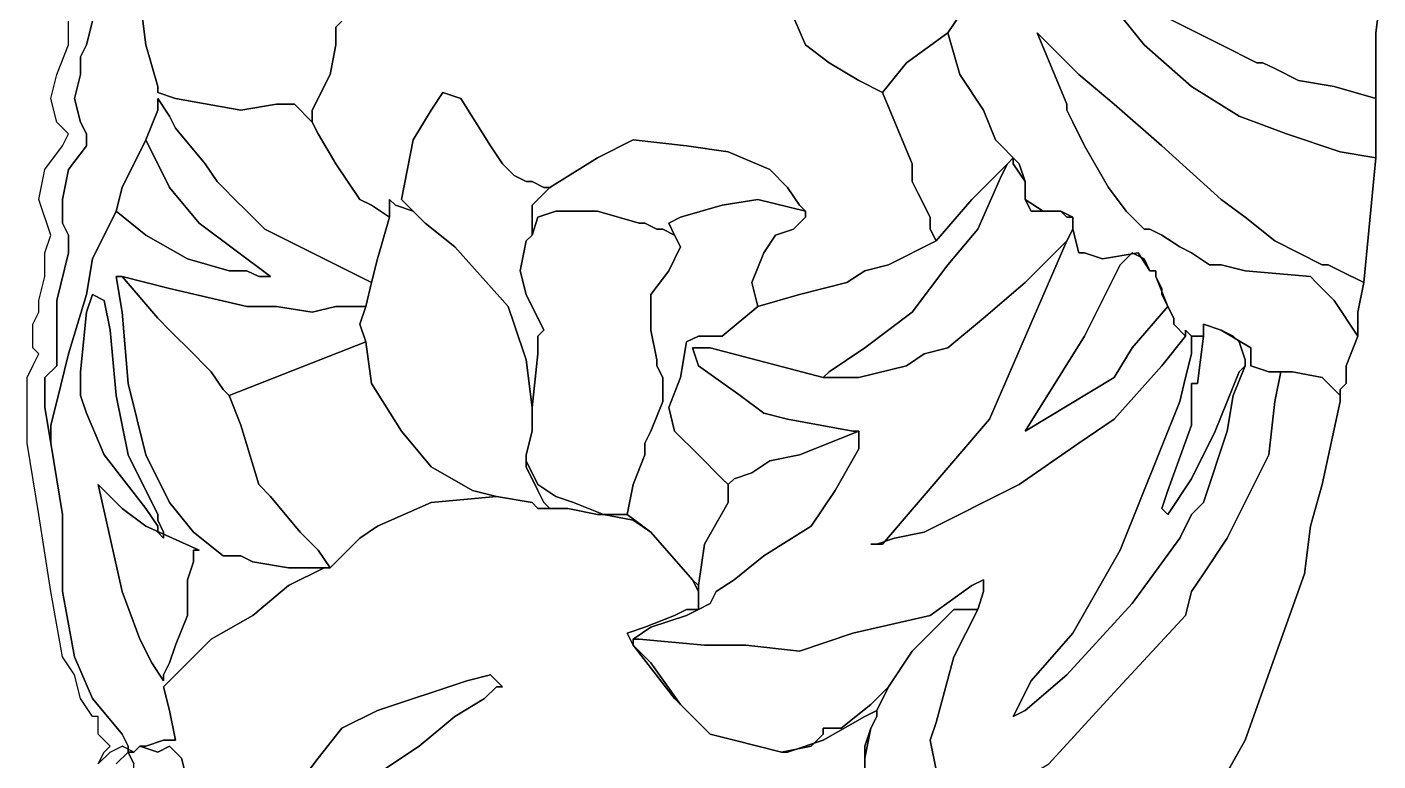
# Model space of a CAD drawing. Header units: millimetres. Extents: x 0 to 13338, y 0 to 11580.
# Drawn here: x 9366.8 to 9434.7, y 1022.9 to 1059.8 of the extents above; entities that cross this region are included whole.
import ezdxf

# ---------------------------------------------------------------- set-up
doc = ezdxf.new("R2010")
doc.units = ezdxf.units.MM
doc.layers.add('dwgmodels.com', color=250, linetype='Continuous')

# ---------------------------------------------------------------- blocks, each defined once
blk = doc.blocks.new('Public Light 12_side_dwgmodels.com')
at = {"color": 0}
for p, q in [((0.074, 351.096), (-0.224, 348.707)), ((-0.224, 348.707), (-0.224, 345.423)), ((-0.224, 345.423), (-0.224, 344.528)), ((-0.224, 344.528), (-0.224, 342.438)), ((-0.224, 342.438), (-0.821, 336.168)), ((-0.821, 336.168), (-1.12, 334.675)), ((-1.12, 334.675), (-1.12, 333.481)), ((-1.12, 333.481), (-1.717, 331.989)), ((-1.717, 331.989), (-1.717, 331.093)), ((-1.717, 331.093), (-2.015, 330.794)), ((-2.015, 330.794), (-2.015, 330.496)), ((-2.015, 330.197), (-2.911, 326.017)), ((-2.015, 330.496), (-2.015, 330.197)), ((-2.911, 326.017), (-3.508, 323.928)), ((-3.508, 323.928), (-3.807, 321.539)), ((-3.807, 321.539), (-5.3, 317.36)), ((-5.3, 317.36), (-6.792, 313.18)), ((-6.792, 313.18), (-8.285, 310.493)), ((-62.621, 312.583), (-63.218, 312.881))]:
    blk.add_line(p, q, dxfattribs=at)
for points in [[(-52.172, 349.304), (-52.471, 349.006), (-52.471, 348.11), (-52.769, 346.618), (-53.665, 344.826), (-53.665, 344.229), (-53.366, 343.632), (-52.471, 342.139), (-51.276, 340.348), (-50.679, 340.049), (-49.784, 339.452), (-49.784, 340.348), (-49.485, 340.049), (-48.589, 339.751), (-49.186, 340.348), (-48.589, 343.333), (-47.694, 344.826), (-47.097, 345.722), (-46.201, 345.423), (-44.708, 343.035), (-44.111, 342.139), (-43.514, 341.542), (-42.917, 341.244), (-42.618, 341.244), (-42.021, 340.945), (-41.723, 340.945), (-39.334, 342.438), (-37.543, 343.333), (-34.856, 343.035), (-32.766, 342.736), (-30.676, 341.841), (-29.781, 340.945), (-29.184, 340.049), (-28.885, 339.751), (-28.885, 339.452), (-29.482, 338.855), (-30.378, 338.557), (-30.975, 337.661), (-31.572, 336.168), (-31.273, 334.974), (-29.184, 335.571), (-26.795, 336.168), (-25.9, 336.765), (-24.705, 337.064), (-22.317, 338.258), (-22.615, 338.855), (-22.615, 339.452), (-23.213, 340.646), (-23.511, 341.244), (-23.511, 341.542), (-23.511, 342.139), (-25.004, 345.722), (-26.198, 346.319), (-27.691, 347.215), (-28.885, 348.11), (-29.781, 350.2)], [(-21.123, 349.603), (-21.72, 348.707), (-21.123, 346.618), (-19.929, 344.826), (-19.331, 343.333), (-19.033, 343.035), (-18.436, 342.438), (-18.137, 342.139), (-17.839, 341.244), (-17.839, 340.348), (-16.943, 339.751), (-16.047, 339.751), (-15.45, 339.452), (-15.45, 338.855), (-15.152, 337.661), (-14.853, 337.661), (-13.957, 337.362), (-12.166, 337.661), (-11.569, 336.765), (-11.271, 336.765), (-11.271, 336.467), (-10.972, 335.87), (-10.972, 335.571), (-10.673, 334.974), (-10.375, 334.377), (-10.375, 334.078), (-9.778, 333.481), (-9.778, 333.78), (-9.479, 333.481), (-8.882, 333.481), (-8.882, 334.078), (-7.986, 333.78), (-6.494, 332.884), (-6.494, 332.287), (-6.494, 331.989), (-5.598, 331.69), (-5.001, 331.69), (-4.404, 331.69), (-2.911, 331.391), (-2.015, 330.496), (-2.015, 330.794), (-1.717, 331.093), (-1.717, 331.989), (-1.12, 333.481), (-2.314, 335.273), (-3.21, 336.168), (-3.508, 336.467), (-6.792, 336.765), (-7.986, 337.064), (-8.584, 337.064), (-9.479, 337.661), (-10.076, 337.96), (-10.972, 338.557), (-11.569, 338.855), (-11.868, 338.855), (-12.465, 339.452), (-12.763, 339.751), (-13.659, 340.945), (-14.853, 343.035), (-15.45, 344.229), (-15.749, 344.826), (-15.749, 345.125), (-17.242, 348.707), (-15.152, 346.618), (-13.36, 345.125), (-10.972, 343.035), (-7.986, 340.348), (-6.792, 339.452), (-5.3, 338.258), (-2.911, 337.064), (-2.613, 337.064), (-2.015, 336.765), (-0.821, 336.168), (-0.224, 342.438), (-2.015, 342.736), (-4.702, 343.632), (-7.091, 344.528), (-9.479, 346.02), (-11.868, 348.11), (-14.256, 351.096)], [(-11.569, 349.902), (-7.986, 348.11), (-6.195, 347.215), (-5.897, 347.215), (-5.3, 346.916), (-4.105, 346.319), (-2.314, 346.02), (-0.224, 345.423), (-0.224, 348.707), (0.074, 351.096)], [(-27.691, 354.081), (-27.691, 354.977), (-27.094, 356.47), (-28.586, 355.574), (-29.482, 352.887), (-29.781, 350.2), (-28.885, 348.11), (-27.691, 347.215), (-26.198, 346.319), (-25.004, 345.722), (-23.81, 347.215), (-21.72, 348.707), (-21.123, 349.603), (-20.824, 349.603), (-24.108, 350.2), (-25.9, 350.797), (-27.392, 352.589), (-27.691, 354.081), (-27.691, 354.081)], [(-28.586, 355.574), (-29.482, 352.887), (-29.781, 350.2), (-28.885, 348.11), (-27.691, 347.215), (-26.198, 346.319), (-25.004, 345.722)], [(-67.995, 328.107), (-67.995, 329.899), (-67.995, 331.391), (-67.697, 331.989), (-67.398, 332.586), (-67.697, 332.884), (-67.697, 334.078), (-67.398, 334.675), (-67.398, 335.273), (-67.1, 336.467), (-67.1, 337.661), (-66.801, 338.557), (-67.398, 340.348), (-67.1, 341.841), (-66.204, 343.035), (-65.905, 343.632), (-66.502, 344.229), (-66.801, 345.423), (-66.502, 346.618), (-65.905, 348.11), (-65.905, 349.304)], [(-64.711, 349.304), (-65.01, 348.11), (-65.308, 347.513), (-65.308, 346.618), (-65.607, 345.423), (-65.308, 344.229), (-65.01, 343.632), (-65.01, 343.035), (-65.905, 341.841), (-66.204, 340.348), (-66.204, 339.452), (-66.204, 339.154), (-65.905, 338.557), (-65.905, 337.661), (-66.502, 335.273), (-66.502, 334.078), (-66.502, 332.884), (-66.502, 331.989), (-67.1, 331.391), (-67.1, 329.899), (-66.801, 328.107), (-66.801, 329.003), (-66.502, 330.197), (-65.905, 332.586), (-65.01, 335.571), (-64.711, 337.362), (-63.517, 339.751), (-63.218, 340.945), (-62.024, 343.333), (-61.427, 344.826), (-61.427, 345.423), (-60.83, 344.528), (-60.531, 343.931), (-59.039, 342.139), (-58.442, 341.244), (-58.143, 340.945), (-57.546, 340.348), (-56.949, 339.751), (-56.65, 339.452), (-56.053, 338.855), (-50.679, 336.168), (-50.381, 337.362), (-49.784, 339.452), (-50.679, 340.049), (-51.276, 340.348), (-52.471, 342.139), (-53.366, 343.632), (-53.665, 344.229), (-54.56, 345.125), (-55.456, 345.125), (-57.247, 344.826), (-60.531, 345.423), (-61.427, 345.722), (-61.427, 346.02), (-62.024, 348.11), (-62.323, 350.499), (-62.024, 348.11), (-61.427, 346.02), (-61.427, 345.722), (-60.531, 345.423), (-57.247, 344.826), (-55.456, 345.125), (-54.56, 345.125), (-53.665, 344.229), (-53.665, 344.826), (-52.769, 346.618), (-52.471, 348.11), (-52.471, 349.006), (-52.172, 349.304)], [(-66.801, 328.107), (-67.1, 329.899), (-67.1, 331.391), (-66.502, 331.989), (-66.502, 332.884), (-66.502, 334.078), (-66.502, 335.273), (-65.905, 337.661), (-65.905, 338.557), (-66.204, 339.154), (-66.204, 339.452), (-66.204, 340.348), (-65.905, 341.841), (-65.01, 343.035), (-65.01, 343.632), (-65.308, 344.229), (-65.607, 345.423), (-65.308, 346.618), (-65.308, 347.513), (-65.01, 348.11), (-64.711, 349.304)], [(-0.224, 345.423), (-2.314, 346.02), (-4.105, 346.319), (-5.3, 346.916), (-5.897, 347.215), (-6.195, 347.215), (-7.986, 348.11), (-11.569, 349.902), (-14.256, 351.693), (-14.555, 351.991), (-14.256, 351.096), (-11.868, 348.11), (-9.479, 346.02), (-7.091, 344.528), (-4.702, 343.632), (-2.015, 342.736), (-0.224, 342.438)], [(-14.256, 351.693), (-14.555, 351.991), (-14.256, 351.096), (-11.868, 348.11), (-9.479, 346.02), (-7.091, 344.528), (-4.702, 343.632), (-2.015, 342.736), (-0.224, 342.438), (-0.224, 344.528), (-0.224, 345.423), (-2.314, 346.02), (-4.105, 346.319), (-5.3, 346.916), (-5.897, 347.215), (-6.195, 347.215), (-7.986, 348.11), (-11.569, 349.902), (-14.256, 351.693), (-14.256, 351.693)], [(0.074, 351.096), (-0.224, 348.707), (-0.224, 345.423)], [(-62.323, 350.499), (-62.024, 348.11), (-61.427, 346.02), (-61.427, 345.722), (-60.531, 345.423), (-57.247, 344.826), (-55.456, 345.125), (-54.56, 345.125), (-53.665, 344.229)], [(-20.824, 349.603), (-21.123, 349.603), (-21.72, 348.707)], [(-53.665, 344.229), (-53.665, 344.826), (-52.769, 346.618), (-52.471, 348.11), (-52.471, 349.006), (-52.172, 349.304)], [(-21.72, 348.707), (-23.81, 347.215), (-25.004, 345.722)], [(-25.004, 345.722), (-23.511, 342.139), (-23.511, 341.542), (-23.511, 341.244), (-23.213, 340.646), (-22.615, 339.452), (-22.615, 338.855), (-22.317, 338.258), (-20.526, 340.348), (-18.734, 342.139), (-18.436, 342.438), (-19.033, 343.035), (-19.331, 343.333), (-19.929, 344.826), (-21.123, 346.618), (-21.72, 348.707), (-23.81, 347.215), (-25.004, 345.722), (-25.004, 345.722)], [(-18.436, 342.438), (-19.033, 343.035), (-19.331, 343.333), (-19.929, 344.826), (-21.123, 346.618), (-21.72, 348.707)], [(-0.821, 336.168), (-2.015, 336.765), (-2.613, 337.064), (-2.911, 337.064), (-5.3, 338.258), (-6.792, 339.452), (-7.986, 340.348), (-10.972, 343.035), (-13.36, 345.125), (-15.152, 346.618), (-17.242, 348.707), (-15.749, 345.125), (-15.749, 344.826), (-15.45, 344.229), (-14.853, 343.035), (-13.659, 340.945), (-12.763, 339.751), (-12.465, 339.452), (-11.868, 338.855), (-11.569, 338.855), (-10.972, 338.557), (-10.076, 337.96), (-9.479, 337.661), (-8.584, 337.064), (-7.986, 337.064), (-6.792, 336.765), (-3.508, 336.467), (-3.21, 336.168), (-2.314, 335.273), (-1.12, 333.481)], [(-2.314, 335.273), (-1.12, 333.481), (-1.12, 334.675), (-0.821, 336.168), (-2.015, 336.765), (-2.613, 337.064), (-2.911, 337.064), (-5.3, 338.258), (-6.792, 339.452), (-7.986, 340.348), (-10.972, 343.035), (-13.36, 345.125), (-15.152, 346.618), (-17.242, 348.707), (-15.749, 345.125), (-15.749, 344.826), (-15.45, 344.229), (-14.853, 343.035), (-13.659, 340.945), (-12.763, 339.751), (-12.465, 339.452), (-11.868, 338.855), (-11.569, 338.855), (-10.972, 338.557), (-10.076, 337.96), (-9.479, 337.661), (-8.584, 337.064), (-7.986, 337.064), (-6.792, 336.765), (-3.508, 336.467), (-3.21, 336.168), (-2.314, 335.273), (-2.314, 335.273)], [(-41.723, 340.945), (-42.021, 340.945), (-42.618, 341.244), (-42.917, 341.244), (-43.514, 341.542), (-44.111, 342.139), (-44.708, 343.035), (-46.201, 345.423), (-47.097, 345.722), (-47.694, 344.826), (-48.589, 343.333), (-49.186, 340.348), (-48.589, 339.751)], [(-48.589, 339.751), (-47.992, 339.154), (-46.5, 337.96), (-43.813, 334.974), (-43.514, 334.078), (-42.917, 332.287), (-42.618, 329.899), (-42.32, 332.586), (-42.32, 333.481), (-42.021, 333.78), (-42.917, 335.571), (-43.215, 336.765), (-42.917, 338.258), (-42.618, 338.557), (-42.618, 340.049), (-41.723, 340.945), (-42.021, 340.945), (-42.618, 341.244), (-42.917, 341.244), (-43.514, 341.542), (-44.111, 342.139), (-44.708, 343.035), (-46.201, 345.423), (-47.097, 345.722), (-47.694, 344.826), (-48.589, 343.333), (-49.186, 340.348), (-48.589, 339.751), (-48.589, 339.751)], [(-25.004, 345.722), (-23.511, 342.139), (-23.511, 341.542), (-23.511, 341.244), (-23.213, 340.646), (-22.615, 339.452), (-22.615, 338.855), (-22.317, 338.258)], [(-61.427, 344.826), (-62.024, 343.333), (-60.83, 340.945), (-59.337, 339.154), (-55.755, 336.467), (-56.352, 336.467), (-56.949, 336.765), (-57.247, 336.765), (-57.844, 336.765), (-59.934, 337.362), (-62.024, 338.557), (-63.517, 339.751), (-64.711, 337.362), (-65.01, 335.571), (-65.905, 332.586), (-66.502, 330.197), (-66.801, 329.003), (-66.801, 328.107), (-66.204, 324.525), (-66.204, 320.644), (-65.607, 317.36), (-64.711, 315.27), (-63.218, 313.478), (-62.92, 312.881), (-62.92, 312.583), (-62.621, 312.583), (-62.323, 312.881), (-62.024, 312.881), (-61.129, 313.18), (-60.531, 313.18), (-60.83, 314.673), (-61.129, 315.867), (-60.233, 316.762), (-58.74, 318.255), (-56.65, 319.449), (-54.859, 320.942), (-53.068, 321.838), (-54.859, 321.838), (-56.65, 322.136), (-57.247, 322.435), (-57.546, 322.435), (-58.143, 322.435), (-59.636, 323.629), (-60.83, 325.122), (-62.024, 327.51), (-62.92, 331.093), (-63.218, 334.675), (-63.517, 336.467), (-63.218, 336.467), (-60.83, 335.87), (-56.949, 334.974), (-55.456, 334.974), (-53.665, 334.675), (-52.471, 334.974), (-50.978, 334.974), (-50.679, 336.168), (-56.053, 338.855), (-56.65, 339.452), (-56.949, 339.751), (-57.546, 340.348), (-58.143, 340.945), (-58.442, 341.244), (-59.039, 342.139), (-60.531, 343.931), (-60.83, 344.528), (-61.427, 345.423), (-61.427, 344.826), (-61.427, 344.826)], [(-62.024, 343.333), (-61.427, 344.826), (-61.427, 345.423), (-60.83, 344.528), (-60.531, 343.931), (-59.039, 342.139), (-58.442, 341.244), (-58.143, 340.945), (-57.546, 340.348), (-56.949, 339.751), (-56.65, 339.452), (-56.053, 338.855), (-50.679, 336.168)], [(-0.224, 345.423), (-0.224, 344.528), (-0.224, 342.438)], [(-49.784, 339.452), (-50.679, 340.049), (-51.276, 340.348), (-52.471, 342.139), (-53.366, 343.632), (-53.665, 344.229)], [(-63.517, 339.751), (-63.218, 340.945), (-62.024, 343.333)], [(-63.517, 339.751), (-62.024, 338.557), (-59.934, 337.362), (-57.844, 336.765), (-57.247, 336.765), (-56.949, 336.765), (-56.352, 336.467), (-55.755, 336.467), (-59.337, 339.154), (-60.83, 340.945), (-62.024, 343.333)], [(-55.755, 336.467), (-59.337, 339.154), (-60.83, 340.945), (-62.024, 343.333), (-63.218, 340.945), (-63.517, 339.751), (-62.024, 338.557), (-59.934, 337.362), (-57.844, 336.765), (-57.247, 336.765), (-56.949, 336.765), (-56.352, 336.467), (-55.755, 336.467), (-55.755, 336.467)], [(-34.856, 343.035), (-37.543, 343.333), (-39.334, 342.438), (-41.723, 340.945), (-42.618, 340.049), (-42.618, 338.557), (-42.32, 339.452), (-41.424, 339.751), (-39.334, 339.751), (-37.244, 339.154), (-36.946, 339.154), (-36.349, 338.855), (-36.05, 338.855), (-35.453, 338.557), (-35.752, 339.154), (-35.155, 339.452), (-33.065, 340.049), (-31.273, 340.348), (-28.885, 339.751), (-29.184, 340.049), (-29.781, 340.945), (-30.676, 341.841), (-32.766, 342.736), (-34.856, 343.035), (-34.856, 343.035)], [(-28.885, 339.751), (-29.184, 340.049), (-29.781, 340.945), (-30.676, 341.841), (-32.766, 342.736), (-34.856, 343.035), (-37.543, 343.333), (-39.334, 342.438), (-41.723, 340.945)], [(-20.227, 338.855), (-19.033, 341.542), (-18.734, 342.139), (-20.526, 340.348), (-22.317, 338.258), (-24.705, 337.064), (-25.9, 336.765), (-26.795, 336.168), (-29.184, 335.571), (-31.273, 334.974), (-33.065, 333.481), (-34.259, 333.481), (-34.856, 333.183), (-35.155, 331.391), (-35.752, 329.899), (-35.453, 328.704), (-34.259, 327.51), (-33.065, 326.316), (-32.766, 326.017), (-32.468, 326.316), (-31.572, 326.615), (-30.676, 327.212), (-29.184, 327.51), (-26.198, 328.704), (-26.497, 328.704), (-29.781, 329.302), (-30.975, 329.6), (-32.169, 330.496), (-34.259, 331.989), (-34.557, 332.884), (-33.662, 332.884), (-27.989, 331.391), (-27.691, 331.69), (-25.9, 332.884), (-23.511, 334.675), (-21.72, 337.064), (-20.227, 338.855), (-20.227, 338.855)], [(-15.45, 339.154), (-15.45, 339.452), (-15.749, 339.452), (-16.047, 339.751), (-17.54, 339.751), (-17.839, 340.348), (-17.839, 341.244), (-18.436, 342.139), (-18.436, 342.438), (-18.734, 342.139), (-19.033, 341.542), (-20.227, 338.855), (-21.72, 337.064), (-23.511, 334.675), (-25.9, 332.884), (-27.691, 331.69), (-27.989, 331.391), (-26.198, 331.391), (-23.81, 331.989), (-22.914, 332.586), (-21.72, 332.884), (-19.929, 334.377), (-17.839, 336.168), (-15.749, 338.258), (-15.45, 338.855), (-15.45, 339.154), (-15.45, 339.154)], [(-18.734, 342.139), (-19.033, 341.542), (-20.227, 338.855), (-21.72, 337.064), (-23.511, 334.675), (-25.9, 332.884), (-27.691, 331.69), (-27.989, 331.391)], [(-22.317, 338.258), (-20.526, 340.348), (-18.734, 342.139)], [(-18.436, 342.438), (-18.734, 342.139)], [(-17.839, 341.244), (-18.137, 342.139), (-18.436, 342.438)], [(-17.839, 341.244), (-18.436, 342.139), (-18.436, 342.438)], [(-18.436, 342.438), (-18.436, 342.139), (-17.839, 341.244), (-18.137, 342.139), (-18.436, 342.438), (-18.436, 342.438)], [(-0.224, 342.438), (-0.821, 336.168)], [(-42.618, 338.557), (-42.618, 340.049), (-41.723, 340.945)], [(-17.839, 340.348), (-17.839, 341.244)], [(-48.589, 339.751), (-49.485, 340.049), (-49.784, 340.348), (-49.784, 339.452), (-50.381, 337.362), (-50.679, 336.168), (-50.978, 334.974), (-51.276, 334.078), (-50.978, 333.183), (-50.679, 331.093), (-49.186, 328.704), (-47.694, 326.913), (-45.604, 325.719), (-44.41, 325.42), (-42.618, 325.122), (-42.32, 324.823), (-41.723, 324.823), (-42.021, 325.122), (-42.32, 325.719), (-42.917, 326.913), (-42.917, 327.212), (-42.917, 327.51), (-42.618, 328.704), (-42.618, 329.899), (-42.917, 332.287), (-43.514, 334.078), (-43.813, 334.974), (-46.5, 337.96), (-47.992, 339.154), (-48.589, 339.751), (-48.589, 339.751)], [(-49.784, 339.452), (-49.784, 340.348), (-49.485, 340.049), (-48.589, 339.751)], [(-29.482, 338.855), (-28.885, 339.452), (-28.885, 339.751), (-31.273, 340.348), (-33.065, 340.049), (-35.155, 339.452), (-35.752, 339.154), (-35.453, 338.557), (-35.155, 337.96), (-35.752, 336.765), (-36.647, 335.571), (-36.647, 333.78), (-36.349, 332.287), (-36.349, 331.989), (-36.05, 331.391), (-36.05, 330.197), (-36.647, 328.704), (-36.946, 328.107), (-36.946, 327.51), (-37.543, 326.017), (-37.842, 324.525), (-36.647, 323.629), (-34.557, 321.241), (-34.259, 320.942), (-33.96, 323.032), (-32.766, 325.122), (-32.766, 325.719), (-32.766, 326.017), (-33.065, 326.316), (-34.259, 327.51), (-35.453, 328.704), (-35.752, 329.899), (-35.155, 331.391), (-34.856, 333.183), (-34.259, 333.481), (-33.065, 333.481), (-31.273, 334.974), (-31.572, 336.168), (-30.975, 337.661), (-30.378, 338.557), (-29.482, 338.855), (-29.482, 338.855)], [(-35.453, 338.557), (-35.752, 339.154), (-35.155, 339.452), (-33.065, 340.049), (-31.273, 340.348), (-28.885, 339.751)], [(-16.047, 339.751), (-17.54, 339.751), (-17.839, 340.348)], [(-16.047, 339.751), (-16.943, 339.751), (-17.839, 340.348)], [(-16.943, 339.751), (-17.839, 340.348), (-17.54, 339.751), (-16.047, 339.751), (-16.943, 339.751), (-16.943, 339.751)], [(-66.801, 328.107), (-66.801, 329.003), (-66.502, 330.197), (-65.905, 332.586), (-65.01, 335.571), (-64.711, 337.362), (-63.517, 339.751)], [(-50.679, 336.168), (-50.381, 337.362), (-49.784, 339.452)], [(-48.589, 339.751), (-47.992, 339.154), (-46.5, 337.96), (-43.813, 334.974), (-43.514, 334.078), (-42.917, 332.287), (-42.618, 329.899)], [(-35.155, 337.96), (-35.453, 338.557), (-36.05, 338.855), (-36.349, 338.855), (-36.946, 339.154), (-37.244, 339.154), (-39.334, 339.751), (-41.424, 339.751), (-42.32, 339.452), (-42.618, 338.557), (-42.917, 338.258), (-43.215, 336.765), (-42.917, 335.571), (-42.021, 333.78), (-42.32, 333.481), (-42.32, 332.586), (-42.618, 329.899), (-42.618, 328.704), (-42.917, 327.51), (-42.917, 327.212), (-42.32, 326.017), (-41.424, 325.42), (-40.529, 325.122), (-39.036, 324.525), (-37.842, 324.525), (-37.543, 326.017), (-36.946, 327.51), (-36.946, 328.107), (-36.647, 328.704), (-36.05, 330.197), (-36.05, 331.391), (-36.349, 331.989), (-36.349, 332.287), (-36.647, 333.78), (-36.647, 335.571), (-35.752, 336.765), (-35.155, 337.96), (-35.155, 337.96)], [(-35.453, 338.557), (-36.05, 338.855), (-36.349, 338.855), (-36.946, 339.154), (-37.244, 339.154), (-39.334, 339.751), (-41.424, 339.751), (-42.32, 339.452), (-42.618, 338.557)], [(-31.273, 334.974), (-31.572, 336.168), (-30.975, 337.661), (-30.378, 338.557), (-29.482, 338.855), (-28.885, 339.452), (-28.885, 339.751)], [(-15.45, 339.452), (-16.047, 339.751)], [(-15.45, 339.452), (-15.749, 339.452), (-16.047, 339.751)], [(-15.749, 339.452), (-15.45, 339.452), (-16.047, 339.751), (-15.749, 339.452), (-15.749, 339.452)], [(-15.45, 338.855), (-15.45, 339.452)], [(-15.45, 338.855), (-15.45, 339.154), (-15.45, 339.452)], [(-15.45, 339.452), (-15.45, 339.154), (-15.45, 338.855), (-15.45, 339.452), (-15.45, 339.452)], [(-15.152, 337.661), (-15.45, 338.855), (-15.749, 338.258), (-19.63, 329.302), (-25.004, 323.032), (-25.601, 323.032), (-25.302, 323.032), (-24.407, 323.331), (-22.914, 323.629), (-18.137, 326.017), (-15.152, 328.107), (-13.36, 329.302), (-10.972, 331.989), (-9.778, 333.481), (-10.375, 334.078), (-10.375, 334.377), (-10.673, 334.974), (-12.465, 332.884), (-13.36, 331.391), (-17.839, 328.704), (-14.853, 333.481), (-13.062, 337.064), (-12.465, 337.661), (-11.868, 337.362), (-11.569, 336.765), (-12.166, 337.661), (-13.957, 337.362), (-14.853, 337.661), (-15.152, 337.661), (-15.152, 337.661)], [(-15.749, 338.258), (-15.45, 338.855)], [(-11.569, 336.765), (-12.166, 337.661), (-13.957, 337.362), (-14.853, 337.661), (-15.152, 337.661), (-15.45, 338.855)], [(-42.618, 338.557), (-42.917, 338.258), (-43.215, 336.765), (-42.917, 335.571), (-42.021, 333.78), (-42.32, 333.481), (-42.32, 332.586), (-42.618, 329.899)], [(-37.842, 324.525), (-37.543, 326.017), (-36.946, 327.51), (-36.946, 328.107), (-36.647, 328.704), (-36.05, 330.197), (-36.05, 331.391), (-36.349, 331.989), (-36.349, 332.287), (-36.647, 333.78), (-36.647, 335.571), (-35.752, 336.765), (-35.155, 337.96), (-35.453, 338.557)], [(-6.494, 332.884), (-7.986, 333.78), (-7.389, 333.481), (-7.091, 333.183), (-6.792, 332.287), (-6.792, 331.989), (-7.389, 330.496), (-7.688, 328.704), (-8.882, 325.122), (-9.479, 324.525), (-10.076, 323.331), (-12.465, 320.046), (-15.749, 316.464), (-17.839, 314.673), (-18.436, 314.374), (-17.54, 316.165), (-15.45, 318.554), (-13.062, 322.733), (-10.076, 330.197), (-9.778, 331.391), (-9.479, 332.586), (-9.479, 333.481), (-9.778, 333.78), (-9.778, 333.481), (-10.972, 331.989), (-13.36, 329.302), (-15.152, 328.107), (-18.137, 326.017), (-22.914, 323.629), (-24.407, 323.331), (-25.302, 323.032), (-25.601, 323.032), (-25.004, 323.032), (-19.63, 329.302), (-15.749, 338.258), (-17.839, 336.168), (-19.929, 334.377), (-21.72, 332.884), (-22.914, 332.586), (-23.81, 331.989), (-26.198, 331.391), (-27.989, 331.391), (-33.662, 332.884), (-34.557, 332.884), (-34.259, 331.989), (-32.169, 330.496), (-30.975, 329.6), (-29.781, 329.302), (-26.497, 328.704), (-26.198, 328.704), (-26.198, 327.809), (-27.392, 325.719), (-28.586, 323.928), (-30.975, 322.435), (-32.468, 321.241), (-33.363, 320.644), (-33.662, 320.046), (-34.259, 319.748), (-34.856, 319.449), (-36.647, 318.852), (-37.543, 318.255), (-37.244, 318.255), (-33.96, 317.957), (-31.871, 317.957), (-29.184, 317.658), (-26.497, 318.554), (-22.615, 319.449), (-20.526, 320.942), (-19.929, 321.241), (-19.929, 320.644), (-20.227, 319.748), (-21.421, 317.36), (-22.317, 314.075), (-22.615, 313.18), (-22.317, 311.687)], [(-16.644, 311.986), (-13.36, 315.568), (-9.778, 319.449), (-9.479, 320.644), (-8.882, 321.539), (-7.688, 323.331), (-5.598, 327.51), (-5.3, 330.197), (-5.001, 331.69), (-5.598, 331.69), (-6.494, 331.989), (-6.494, 332.287), (-6.494, 332.884), (-6.494, 332.884)], [(-22.317, 338.258), (-24.705, 337.064), (-25.9, 336.765), (-26.795, 336.168), (-29.184, 335.571), (-31.273, 334.974)], [(-27.989, 331.391), (-26.198, 331.391), (-23.81, 331.989), (-22.914, 332.586), (-21.72, 332.884), (-19.929, 334.377), (-17.839, 336.168), (-15.749, 338.258)], [(-9.778, 333.481), (-10.972, 331.989), (-13.36, 329.302), (-15.152, 328.107), (-18.137, 326.017), (-22.914, 323.629), (-24.407, 323.331), (-25.302, 323.032), (-25.601, 323.032), (-25.004, 323.032), (-19.63, 329.302), (-15.749, 338.258)], [(-11.569, 336.765), (-11.868, 337.362), (-12.465, 337.661), (-13.062, 337.064), (-14.853, 333.481), (-17.839, 328.704), (-13.36, 331.391), (-12.465, 332.884), (-10.673, 334.974)], [(-10.673, 334.974), (-11.271, 336.467), (-11.271, 336.765), (-11.569, 336.765), (-11.868, 337.362), (-12.465, 337.661), (-13.062, 337.064), (-14.853, 333.481), (-17.839, 328.704), (-13.36, 331.391), (-12.465, 332.884), (-10.673, 334.974), (-10.673, 334.974)], [(-11.271, 336.765), (-11.569, 336.765)], [(-10.673, 334.974), (-10.972, 335.571), (-10.972, 335.87), (-11.271, 336.467), (-11.271, 336.765)], [(-10.673, 334.974), (-11.271, 336.467), (-11.271, 336.765)], [(-11.271, 336.467), (-10.673, 334.974), (-10.972, 335.571), (-10.972, 335.87), (-11.271, 336.467), (-11.271, 336.765), (-11.271, 336.467), (-11.271, 336.467)], [(-53.068, 321.838), (-54.859, 321.838), (-56.65, 322.136), (-57.247, 322.435), (-57.546, 322.435), (-58.143, 322.435), (-59.636, 323.629), (-60.83, 325.122), (-62.024, 327.51), (-62.92, 331.093), (-63.218, 334.675), (-63.517, 336.467), (-63.218, 336.467)], [(-58.143, 330.794), (-58.74, 331.69), (-59.039, 331.989), (-59.636, 332.586), (-59.934, 332.884), (-60.531, 333.481), (-60.83, 333.78), (-61.427, 334.377), (-63.218, 336.467), (-63.517, 336.467), (-63.218, 334.675), (-62.92, 331.093), (-62.024, 327.51), (-60.83, 325.122), (-59.636, 323.629), (-58.143, 322.435), (-57.546, 322.435), (-57.247, 322.435), (-56.65, 322.136), (-54.859, 321.838), (-53.068, 321.838), (-52.769, 321.838), (-53.366, 322.733), (-53.963, 323.331), (-54.262, 323.629), (-55.755, 325.42), (-56.352, 326.017), (-57.247, 329.003), (-57.844, 330.496), (-58.143, 330.794), (-58.143, 330.794)], [(-63.218, 336.467), (-61.427, 334.377), (-60.83, 333.78), (-60.531, 333.481), (-59.934, 332.884), (-59.636, 332.586), (-59.039, 331.989), (-58.74, 331.69), (-58.143, 330.794), (-57.844, 330.496)], [(-63.218, 336.467), (-60.83, 335.87), (-56.949, 334.974), (-55.456, 334.974), (-53.665, 334.675), (-52.471, 334.974), (-50.978, 334.974)], [(-50.978, 333.183), (-51.276, 334.078), (-50.978, 334.974), (-52.471, 334.974), (-53.665, 334.675), (-55.456, 334.974), (-56.949, 334.974), (-60.83, 335.87), (-63.218, 336.467), (-61.427, 334.377), (-60.83, 333.78), (-60.531, 333.481), (-59.934, 332.884), (-59.636, 332.586), (-59.039, 331.989), (-58.74, 331.69), (-58.143, 330.794), (-57.844, 330.496), (-50.978, 333.183), (-50.978, 333.183)], [(-50.978, 334.974), (-50.679, 336.168)], [(-0.821, 336.168), (-1.12, 334.675), (-1.12, 333.481)], [(-63.815, 333.78), (-63.517, 330.496), (-62.92, 327.51), (-61.427, 324.525), (-61.427, 324.226), (-61.129, 323.629), (-61.129, 323.331), (-61.427, 323.629), (-61.427, 323.928), (-62.024, 324.823), (-64.114, 327.51), (-65.01, 329.6), (-65.308, 330.496), (-65.308, 331.69), (-65.01, 334.675), (-64.711, 335.571), (-64.114, 335.273), (-63.815, 333.78)], [(-63.815, 333.78), (-64.114, 335.273), (-64.711, 335.571), (-65.01, 334.675), (-65.308, 331.69), (-65.308, 330.496), (-65.01, 329.6), (-64.114, 327.51), (-62.024, 324.823), (-61.427, 323.928), (-61.427, 323.629), (-61.129, 323.331), (-61.129, 323.629), (-61.427, 324.226), (-61.427, 324.525), (-62.92, 327.51), (-63.517, 330.496), (-63.815, 333.78), (-63.815, 333.78)], [(-64.114, 335.273), (-63.815, 333.78), (-63.517, 330.496), (-62.92, 327.51), (-61.427, 324.525), (-61.427, 324.226), (-61.129, 323.629), (-61.129, 323.331), (-61.427, 323.629), (-61.427, 323.928), (-62.024, 324.823), (-64.114, 327.51), (-65.01, 329.6), (-65.308, 330.496), (-65.308, 331.69), (-65.01, 334.675), (-64.711, 335.571), (-64.114, 335.273), (-64.114, 335.273)], [(-50.978, 333.183), (-51.276, 334.078), (-50.978, 334.974)], [(-32.766, 326.017), (-33.065, 326.316), (-34.259, 327.51), (-35.453, 328.704), (-35.752, 329.899), (-35.155, 331.391), (-34.856, 333.183), (-34.259, 333.481), (-33.065, 333.481), (-31.273, 334.974)], [(-9.778, 333.481), (-10.375, 334.078), (-10.375, 334.377), (-10.673, 334.974)], [(-7.389, 333.481), (-7.986, 333.78), (-8.882, 334.078), (-8.882, 333.481), (-9.181, 331.093), (-9.479, 331.093), (-9.479, 330.794), (-9.479, 330.197), (-9.479, 329.003), (-10.673, 325.719), (-10.972, 324.823), (-10.673, 324.525), (-9.479, 326.316), (-8.285, 328.704), (-7.091, 331.69), (-6.792, 331.989), (-6.792, 332.287), (-7.091, 333.183), (-7.389, 333.481), (-7.389, 333.481)], [(-7.986, 333.78), (-8.882, 334.078), (-8.882, 333.481)], [(-6.792, 331.989), (-7.389, 330.496), (-7.688, 328.704), (-8.882, 325.122), (-9.479, 324.525), (-10.076, 323.331), (-12.465, 320.046), (-15.749, 316.464), (-17.839, 314.673), (-18.436, 314.374), (-17.54, 316.165), (-15.45, 318.554), (-13.062, 322.733), (-10.076, 330.197), (-9.778, 331.391), (-9.479, 332.586), (-9.479, 333.481)], [(-8.882, 333.481), (-9.479, 333.481), (-9.479, 332.586), (-9.778, 331.391), (-10.076, 330.197), (-13.062, 322.733), (-15.45, 318.554), (-17.54, 316.165), (-18.436, 314.374), (-17.839, 314.673), (-15.749, 316.464), (-12.465, 320.046), (-10.076, 323.331), (-9.479, 324.525), (-8.882, 325.122), (-7.688, 328.704), (-7.389, 330.496), (-6.792, 331.989), (-7.091, 331.69), (-8.285, 328.704), (-9.479, 326.316), (-10.673, 324.525), (-10.972, 324.823), (-10.673, 325.719), (-9.479, 329.003), (-9.479, 330.197), (-9.479, 330.794), (-9.479, 331.093), (-9.181, 331.093), (-8.882, 333.481), (-8.882, 333.481)], [(-8.882, 333.481), (-9.181, 331.093), (-9.479, 331.093), (-9.479, 330.794), (-9.479, 330.197), (-9.479, 329.003), (-10.673, 325.719), (-10.972, 324.823), (-10.673, 324.525), (-9.479, 326.316), (-8.285, 328.704), (-7.091, 331.69), (-6.792, 331.989)], [(-9.479, 333.481), (-9.778, 333.78), (-9.778, 333.481)], [(-8.882, 333.481), (-9.479, 333.481)], [(-6.792, 331.989), (-6.792, 332.287), (-7.091, 333.183), (-7.389, 333.481), (-7.986, 333.78)], [(-5.001, 331.69), (-5.598, 331.69), (-6.494, 331.989), (-6.494, 332.287), (-6.494, 332.884), (-7.986, 333.78)], [(-1.12, 333.481), (-1.717, 331.989), (-1.717, 331.093), (-2.015, 330.794), (-2.015, 330.496)], [(-56.352, 326.017), (-55.755, 325.42), (-54.262, 323.629), (-53.963, 323.331), (-53.366, 322.733), (-52.769, 321.838), (-51.276, 323.331), (-50.381, 323.928), (-47.694, 325.122), (-44.41, 325.42), (-45.604, 325.719), (-47.694, 326.913), (-49.186, 328.704), (-50.679, 331.093), (-50.978, 333.183), (-57.844, 330.496), (-57.247, 329.003), (-56.352, 326.017), (-56.352, 326.017)], [(-57.844, 330.496), (-50.978, 333.183)], [(-44.41, 325.42), (-45.604, 325.719), (-47.694, 326.913), (-49.186, 328.704), (-50.679, 331.093), (-50.978, 333.183)], [(-26.198, 328.704), (-26.497, 328.704), (-29.781, 329.302), (-30.975, 329.6), (-32.169, 330.496), (-34.259, 331.989), (-34.557, 332.884), (-33.662, 332.884), (-27.989, 331.391)], [(-21.421, 307.507), (-21.123, 309.299), (-19.63, 310.194), (-16.644, 311.986), (-13.36, 315.568), (-9.778, 319.449), (-9.479, 320.644), (-8.882, 321.539), (-7.688, 323.331), (-5.598, 327.51), (-5.3, 330.197), (-5.001, 331.69)], [(-2.015, 330.197), (-2.015, 330.496), (-2.911, 331.391), (-4.404, 331.69), (-5.001, 331.69), (-5.3, 330.197), (-5.598, 327.51), (-7.688, 323.331), (-8.882, 321.539), (-9.479, 320.644), (-9.778, 319.449), (-13.36, 315.568), (-16.644, 311.986)], [(-8.285, 310.493), (-6.792, 313.18), (-5.3, 317.36), (-3.807, 321.539), (-3.508, 323.928), (-2.911, 326.017), (-2.015, 330.197), (-2.015, 330.197)], [(-2.015, 330.496), (-2.911, 331.391), (-4.404, 331.69), (-5.001, 331.69)], [(-57.844, 330.496), (-57.247, 329.003), (-56.352, 326.017), (-55.755, 325.42), (-54.262, 323.629), (-53.963, 323.331), (-53.366, 322.733), (-52.769, 321.838)], [(-2.015, 330.496), (-2.015, 330.197), (-2.911, 326.017), (-3.508, 323.928), (-3.807, 321.539), (-5.3, 317.36), (-6.792, 313.18), (-8.285, 310.493), (-10.375, 307.209), (-13.36, 303.626), (-15.749, 300.939), (-16.047, 300.342)], [(-42.618, 329.899), (-42.618, 328.704), (-42.917, 327.51), (-42.917, 327.212)], [(-34.259, 319.748), (-33.662, 320.046), (-33.363, 320.644), (-32.468, 321.241), (-30.975, 322.435), (-28.586, 323.928), (-27.392, 325.719), (-26.198, 327.809), (-26.198, 328.704)], [(-26.198, 327.809), (-26.198, 328.704), (-29.184, 327.51), (-30.676, 327.212), (-31.572, 326.615), (-32.468, 326.316), (-32.766, 326.017), (-32.766, 325.719), (-32.766, 325.122), (-33.96, 323.032), (-34.259, 320.942), (-34.259, 320.644), (-34.259, 319.748), (-33.662, 320.046), (-33.363, 320.644), (-32.468, 321.241), (-30.975, 322.435), (-28.586, 323.928), (-27.392, 325.719), (-26.198, 327.809), (-26.198, 327.809)], [(-32.766, 326.017), (-32.468, 326.316), (-31.572, 326.615), (-30.676, 327.212), (-29.184, 327.51), (-26.198, 328.704)], [(-64.413, 311.986), (-64.114, 312.583), (-63.815, 312.881), (-64.413, 313.478), (-64.413, 314.075), (-64.413, 314.374), (-64.711, 314.374), (-65.308, 315.27), (-65.607, 316.464), (-66.204, 317.36), (-66.801, 320.644), (-67.398, 324.525), (-67.995, 328.107)], [(-62.92, 312.583), (-62.92, 312.881), (-63.218, 313.478), (-64.711, 315.27), (-65.607, 317.36), (-66.204, 320.644), (-66.204, 324.525), (-66.801, 328.107)], [(-42.917, 327.212), (-42.917, 326.913), (-42.32, 325.719), (-42.021, 325.122), (-41.723, 324.823)], [(-42.917, 327.212), (-42.32, 326.017), (-41.424, 325.42), (-40.529, 325.122), (-39.036, 324.525)], [(-42.32, 326.017), (-42.917, 327.212), (-42.917, 326.913), (-42.32, 325.719), (-42.021, 325.122), (-41.723, 324.823), (-41.424, 324.823), (-40.827, 324.823), (-39.334, 324.525), (-39.036, 324.525), (-40.529, 325.122), (-41.424, 325.42), (-42.32, 326.017), (-42.32, 326.017)], [(-63.218, 320.644), (-64.413, 326.017), (-63.218, 324.823), (-62.024, 323.928), (-59.337, 322.733), (-59.636, 322.733), (-59.636, 322.136), (-59.934, 321.241), (-59.934, 319.449), (-60.531, 317.957), (-60.83, 317.061), (-61.129, 316.464), (-61.129, 316.165), (-61.726, 317.061), (-62.323, 318.255), (-63.218, 320.644)], [(-63.218, 320.644), (-62.323, 318.255), (-61.726, 317.061), (-61.129, 316.165), (-61.129, 316.464), (-60.83, 317.061), (-60.531, 317.957), (-59.934, 319.449), (-59.934, 321.241), (-59.636, 322.136), (-59.636, 322.733), (-59.337, 322.733), (-62.024, 323.928), (-63.218, 324.823), (-64.413, 326.017), (-63.218, 320.644), (-63.218, 320.644)], [(-62.323, 318.255), (-63.218, 320.644), (-64.413, 326.017), (-63.218, 324.823), (-62.024, 323.928), (-59.337, 322.733), (-59.636, 322.733), (-59.636, 322.136), (-59.934, 321.241), (-59.934, 319.449), (-60.531, 317.957), (-60.83, 317.061), (-61.129, 316.464), (-61.129, 316.165), (-61.726, 317.061), (-62.323, 318.255), (-62.323, 318.255)], [(-34.259, 320.942), (-33.96, 323.032), (-32.766, 325.122), (-32.766, 325.719), (-32.766, 326.017)], [(-62.323, 312.881), (-61.427, 312.583), (-60.83, 312.881), (-60.233, 312.284), (-59.934, 311.09)], [(-55.157, 309.896), (-53.366, 312.284), (-52.172, 313.777), (-50.381, 314.673), (-45.902, 316.165), (-44.708, 316.464), (-44.111, 315.867), (-44.41, 315.867), (-45.007, 315.27), (-46.5, 314.374), (-48.291, 312.881), (-50.082, 311.687)], [(-25.9, 310.194), (-25.9, 312.284), (-25.9, 312.881), (-25.601, 313.777), (-25.302, 314.374), (-25.302, 314.673), (-25.9, 314.374), (-27.989, 313.18), (-29.781, 312.583), (-30.079, 312.583), (-32.468, 313.18), (-33.662, 313.478), (-35.453, 315.27), (-37.543, 317.957), (-37.842, 318.554), (-36.946, 318.852), (-35.453, 319.449), (-34.856, 319.748), (-34.259, 319.748), (-34.259, 320.644), (-34.557, 321.241), (-36.647, 323.629), (-37.543, 324.226), (-39.036, 324.525), (-39.334, 324.525), (-40.827, 324.823), (-41.424, 324.823), (-41.723, 324.823), (-42.32, 324.823), (-42.618, 325.122), (-44.41, 325.42), (-47.694, 325.122), (-50.381, 323.928), (-51.276, 323.331), (-52.769, 321.838), (-53.068, 321.838), (-54.859, 320.942), (-56.65, 319.449), (-58.74, 318.255), (-60.233, 316.762), (-61.129, 315.867), (-60.83, 314.673), (-60.531, 313.18), (-61.129, 313.18), (-62.024, 312.881), (-62.323, 312.881), (-62.323, 312.881)], [(-52.769, 321.838), (-51.276, 323.331), (-50.381, 323.928), (-47.694, 325.122), (-44.41, 325.42)], [(-44.41, 325.42), (-42.618, 325.122), (-42.32, 324.823), (-41.723, 324.823)], [(-41.723, 324.823), (-41.424, 324.823), (-40.827, 324.823), (-39.334, 324.525), (-39.036, 324.525)], [(-39.036, 324.525), (-37.842, 324.525)], [(-39.036, 324.525), (-37.543, 324.226), (-36.647, 323.629)], [(-37.543, 324.226), (-36.647, 323.629), (-37.842, 324.525), (-39.036, 324.525), (-37.543, 324.226), (-37.543, 324.226)], [(-37.842, 324.525), (-36.647, 323.629)], [(-36.647, 323.629), (-34.557, 321.241)], [(-62.323, 312.881), (-62.024, 312.881), (-61.129, 313.18), (-60.531, 313.18), (-60.83, 314.673), (-61.129, 315.867), (-60.233, 316.762), (-58.74, 318.255), (-56.65, 319.449), (-54.859, 320.942), (-53.068, 321.838)], [(-53.068, 321.838), (-52.769, 321.838)], [(-37.543, 318.255), (-37.244, 318.255), (-33.96, 317.957), (-31.871, 317.957), (-29.184, 317.658), (-26.497, 318.554), (-22.615, 319.449), (-20.526, 320.942), (-19.929, 321.241), (-19.929, 320.644), (-20.227, 319.748)], [(-36.647, 317.061), (-35.155, 314.971), (-34.557, 314.374), (-34.259, 314.075), (-33.662, 313.478), (-32.468, 313.18), (-30.079, 312.583), (-28.586, 312.881), (-27.989, 313.478), (-27.989, 313.777), (-27.691, 313.777), (-27.094, 313.777), (-25.601, 314.971), (-24.705, 315.867), (-23.511, 317.658), (-22.317, 318.852), (-21.421, 319.748), (-20.227, 319.748), (-19.929, 320.644), (-19.929, 321.241), (-20.526, 320.942), (-22.615, 319.449), (-26.497, 318.554), (-29.184, 317.658), (-31.871, 317.957), (-33.96, 317.957), (-37.244, 318.255), (-37.543, 318.255), (-37.543, 317.957), (-36.647, 317.061), (-36.647, 317.061)], [(-34.557, 321.241), (-34.259, 320.942)], [(-34.557, 321.241), (-34.259, 320.644)], [(-34.557, 321.241), (-34.259, 320.644), (-34.259, 320.942), (-34.557, 321.241), (-34.557, 321.241)], [(-34.259, 320.644), (-34.259, 320.942)], [(-34.259, 320.644), (-34.259, 319.748)], [(-34.259, 319.748), (-34.856, 319.748), (-35.453, 319.449), (-36.946, 318.852), (-37.842, 318.554), (-37.543, 317.957)], [(-34.259, 319.748), (-34.856, 319.748), (-35.453, 319.449), (-36.946, 318.852), (-37.842, 318.554), (-37.543, 317.957), (-37.543, 318.255), (-36.647, 318.852), (-34.856, 319.449), (-34.259, 319.748), (-34.259, 319.748)], [(-37.543, 318.255), (-36.647, 318.852), (-34.856, 319.449), (-34.259, 319.748)], [(-22.317, 314.075), (-21.421, 317.36), (-20.227, 319.748), (-21.421, 319.748), (-22.317, 318.852), (-23.511, 317.658), (-24.705, 315.867), (-25.302, 314.673), (-25.302, 314.374), (-25.601, 313.777), (-25.9, 312.284), (-25.9, 310.194), (-25.004, 308.104), (-24.705, 307.209), (-24.407, 306.612), (-23.213, 306.313), (-21.421, 304.82), (-21.421, 307.507), (-22.317, 311.687), (-22.615, 313.18), (-22.317, 314.075), (-22.317, 314.075)], [(-20.227, 319.748), (-21.421, 319.748), (-22.317, 318.852), (-23.511, 317.658), (-24.705, 315.867)], [(-20.227, 319.748), (-21.421, 317.36), (-22.317, 314.075), (-22.615, 313.18), (-22.317, 311.687), (-21.421, 307.507)], [(-37.543, 317.957), (-37.543, 318.255)], [(-33.662, 313.478), (-34.259, 314.075), (-34.557, 314.374), (-35.155, 314.971), (-36.647, 317.061), (-37.543, 317.957)], [(-37.543, 317.957), (-35.453, 315.27), (-33.662, 313.478)], [(-37.543, 317.957), (-35.453, 315.27), (-33.662, 313.478), (-34.259, 314.075), (-34.557, 314.374), (-35.155, 314.971), (-36.647, 317.061), (-37.543, 317.957), (-37.543, 317.957)], [(-61.427, 312.583), (-62.323, 312.881), (-62.621, 312.583), (-62.92, 312.583), (-62.621, 311.986)], [(-50.082, 311.687), (-48.291, 312.881), (-46.5, 314.374), (-45.007, 315.27), (-44.41, 315.867), (-44.111, 315.867), (-44.708, 316.464), (-45.902, 316.165), (-50.381, 314.673), (-52.172, 313.777), (-53.366, 312.284), (-55.157, 309.896)], [(-59.934, 311.09), (-60.233, 312.284), (-60.83, 312.881), (-61.427, 312.583), (-61.427, 312.583)], [(-62.323, 312.881), (-61.427, 312.583), (-60.83, 312.881), (-60.233, 312.284), (-59.934, 311.09)], [(-55.157, 309.896), (-53.366, 312.284), (-52.172, 313.777), (-50.381, 314.673), (-45.902, 316.165), (-44.708, 316.464), (-44.111, 315.867), (-44.41, 315.867), (-45.007, 315.27), (-46.5, 314.374), (-48.291, 312.881), (-50.082, 311.687)], [(-24.705, 315.867), (-25.601, 314.971), (-27.094, 313.777), (-27.691, 313.777), (-27.989, 313.777), (-27.989, 313.478), (-28.586, 312.881), (-30.079, 312.583)], [(-25.9, 314.374), (-25.302, 314.673), (-24.705, 315.867), (-25.601, 314.971), (-27.094, 313.777), (-27.691, 313.777), (-27.989, 313.777), (-27.989, 313.478), (-28.586, 312.881), (-30.079, 312.583), (-29.781, 312.583), (-27.989, 313.18), (-25.9, 314.374), (-25.9, 314.374)], [(-24.705, 315.867), (-25.302, 314.673)], [(-30.079, 312.583), (-29.781, 312.583), (-27.989, 313.18), (-25.9, 314.374), (-25.302, 314.673)], [(-25.302, 314.673), (-25.302, 314.374), (-25.601, 313.777)], [(-25.601, 313.777), (-25.9, 312.284)], [(-25.601, 313.777), (-25.9, 312.881), (-25.9, 312.284)], [(-25.601, 313.777), (-25.9, 312.881), (-25.9, 312.284), (-25.601, 313.777), (-25.601, 313.777)], [(-33.662, 313.478), (-32.468, 313.18), (-30.079, 312.583)], [(-62.621, 311.986), (-62.92, 312.583), (-62.621, 312.583), (-62.92, 312.583), (-63.517, 311.986)], [(-64.413, 311.986), (-63.815, 312.583)], [(-64.114, 296.461), (-63.815, 297.357), (-62.92, 299.446), (-62.323, 300.939), (-60.83, 301.835), (-58.442, 302.133), (-57.546, 302.731), (-56.949, 302.731), (-56.949, 303.029), (-57.546, 303.626), (-58.442, 303.626), (-59.934, 304.223), (-60.531, 304.522), (-60.83, 304.522), (-61.427, 304.522), (-62.323, 305.417), (-62.621, 306.612), (-62.621, 311.986), (-62.92, 312.583), (-62.621, 312.583)], [(-63.815, 312.583), (-63.218, 312.881)], [(-63.517, 311.986), (-62.92, 312.583)], [(-62.92, 312.583), (-62.621, 312.583)], [(-62.621, 312.583), (-62.323, 312.881)], [(-25.9, 312.284), (-25.9, 310.194), (-25.004, 308.104), (-24.705, 307.209)]]:
    blk.add_lwpolyline(points, dxfattribs=at)

msp = doc.modelspace()

# ---------------------------------------------------------------- block references
at = {"layer": 'dwgmodels.com'}
msp.add_blockref('Public Light 12_side_dwgmodels.com', (9434.768, 710.797), dxfattribs=at)

doc.saveas('drawing.dxf')
